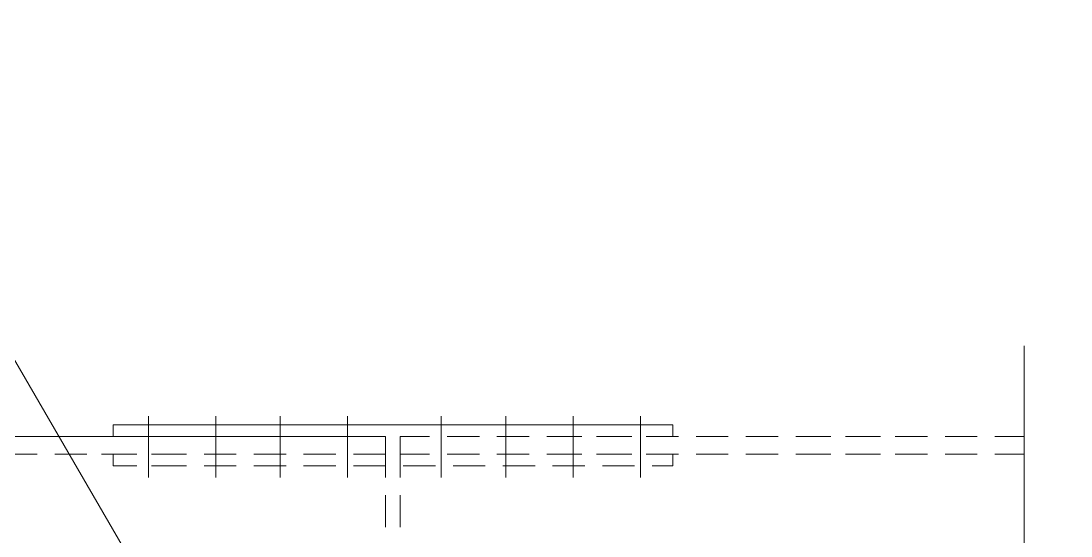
# Model space of a CAD drawing. Header units: millimetres. Extents: x 6 to 291, y 4 to 206.
# Drawn here: x 250.72 to 265.9, y 47.88 to 55.33 of the extents above; entities that cross this region are included whole.
import ezdxf

# ---------------------------------------------------------------- set-up
doc = ezdxf.new("R2010")
doc.units = ezdxf.units.MM
doc.layers.add('C00-00-00', color=7, linetype='Continuous')

msp = doc.modelspace()

# ---------------------------------------------------------------- linework, layer by layer
at = {"layer": 'C00-00-00', "lineweight": 5}
for points in [[(254.677333, 43.434009), (247.776995, 55.329665)], [(252.052671, 49.487677), (260.138337, 49.487677)], [(252.052671, 49.487677), (252.052671, 49.31834)], [(252.560666, 48.725675), (252.560666, 49.614672)], [(252.560666, 48.725675), (252.560666, 49.614672)], [(253.534331, 48.725675), (253.534331, 49.614672)], [(254.465669, 48.725675), (254.465669, 49.614672)], [(255.439334, 48.725675), (255.439334, 49.614672)], [(256.793999, 48.725675), (256.793999, 49.614672)], [(257.725338, 48.725675), (257.725338, 49.614672)], [(258.699003, 48.725675), (258.699003, 49.614672)], [(259.672667, 48.725675), (259.672667, 49.614672)], [(259.672667, 48.725675), (259.672667, 49.614672)], [(260.138337, 49.487677), (260.138337, 49.31834)], [(160.993661, 49.31834), (255.989672, 49.31834)], [(255.989672, 48.725675), (255.989672, 49.31834)], [(256.201335, 49.31834), (256.624662, 49.31834)], [(256.201335, 48.725675), (256.201335, 49.31834)], [(256.878668, 49.31834), (257.344337, 49.31834)], [(257.598327, 49.31834), (258.063996, 49.31834)], [(258.318002, 49.31834), (258.825997, 49.31834)], [(259.037661, 49.31834), (259.545672, 49.31834)], [(259.757336, 49.31834), (260.223005, 49.31834)], [(260.476995, 49.31834), (260.942664, 49.31834)], [(261.19667, 49.31834), (261.662339, 49.31834)], [(261.916329, 49.31834), (262.42434, 49.31834)], [(262.636004, 49.31834), (263.143999, 49.31834)], [(263.355663, 49.31834), (263.821332, 49.31834)], [(264.075338, 49.31834), (264.541007, 49.31834)], [(264.794997, 49.31834), (265.21834, 49.31834)], [(250.486326, 49.064334), (250.951995, 49.064334)], [(251.206001, 49.064334), (251.67167, 49.064334)], [(251.883333, 49.064334), (252.391329, 49.064334)], [(252.052671, 48.894997), (252.052671, 49.064334)], [(252.602992, 49.064334), (253.111004, 49.064334)], [(253.364994, 49.064334), (253.830663, 49.064334)], [(254.084669, 49.064334), (254.550338, 49.064334)], [(254.804328, 49.064334), (255.269997, 49.064334)], [(255.524003, 49.064334), (255.989672, 49.064334)], [(256.201335, 49.064334), (256.624662, 49.064334)], [(256.878668, 49.064334), (257.344337, 49.064334)], [(257.598327, 49.064334), (258.063996, 49.064334)], [(258.318002, 49.064334), (258.825997, 49.064334)], [(259.037661, 49.064334), (259.545672, 49.064334)], [(259.757336, 49.064334), (260.223005, 49.064334)], [(260.138337, 49.064334), (260.138337, 48.894997)], [(260.476995, 49.064334), (260.942664, 49.064334)], [(261.19667, 49.064334), (261.662339, 49.064334)], [(261.916329, 49.064334), (262.42434, 49.064334)], [(262.636004, 49.064334), (263.143999, 49.064334)], [(263.355663, 49.064334), (263.821332, 49.064334)], [(264.075338, 49.064334), (264.541007, 49.064334)], [(264.794997, 49.064334), (265.21834, 49.064334)], [(252.391329, 48.894997), (252.052671, 48.894997)], [(253.111004, 48.894997), (252.602992, 48.894997)], [(253.830663, 48.894997), (253.364994, 48.894997)], [(254.550338, 48.894997), (254.084669, 48.894997)], [(255.269997, 48.894997), (254.804328, 48.894997)], [(255.989672, 48.894997), (255.524003, 48.894997)], [(256.709331, 48.894997), (256.243661, 48.894997)], [(257.429006, 48.894997), (256.963337, 48.894997)], [(258.148665, 48.894997), (257.682996, 48.894997)], [(258.86834, 48.894997), (258.402671, 48.894997)], [(259.587999, 48.894997), (259.122329, 48.894997)], [(260.138337, 48.894997), (259.842004, 48.894997)], [(255.989672, 48.006001), (255.989672, 48.47167)], [(256.201335, 48.006001), (256.201335, 48.47167)]]:
    msp.add_lwpolyline(points, dxfattribs=at)
at = {"layer": 'C00-00-00', "lineweight": 15}
msp.add_lwpolyline([(265.21834, 32.088674), (265.21834, 40.936342), (264.583333, 41.148005), (265.895672, 41.656001), (265.21834, 41.867664), (265.21834, 50.630663)], dxfattribs=at)

doc.saveas('drawing.dxf')
